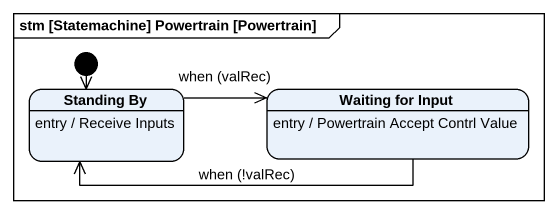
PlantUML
@startuml
mainframe stm [Statemachine] Powertrain [Powertrain]
hide empty description
state "Standing By" as Standing_By
Standing_By : entry / Receive Inputs
state "Waiting for Input" as Waiting_for_Input
Waiting_for_Input : entry / Powertrain Accept Contrl Value
[*] --> Standing_By
Standing_By -right-> Waiting_for_Input : when (valRec)
Waiting_for_Input -left-> Standing_By : when (!valRec)
@enduml
